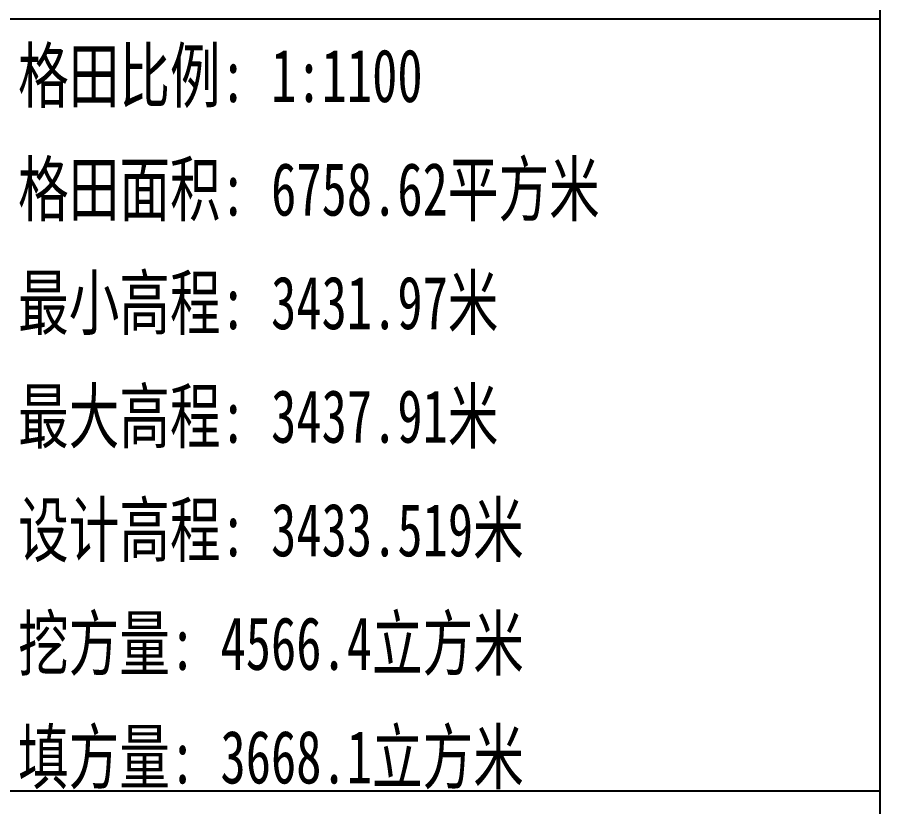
# Model space of a CAD drawing. Extents: x 4283 to 40403, y 1134 to 1764.
# Drawn here: x 28368.4 to 28433.5, y 1512.4 to 1572.5 of the extents above; entities that cross this region are included whole.
import ezdxf
from ezdxf.enums import TextEntityAlignment as Align

# ---------------------------------------------------------------- set-up
doc = ezdxf.new("R2010")
doc.units = 0
doc.layers.add('tdz_土方计算图', color=7, linetype='Continuous')
doc.styles.add('GLand', font='')
doc.styles.get('GLand').set_extended_font_data('FangSong_GB2312')

msp = doc.modelspace()

# ---------------------------------------------------------------- linework, layer by layer
msp.add_lwpolyline([(28303.46, 1514.092), (28433.46, 1514.092)])
at = {"layer": 'tdz_土方计算图', "linetype": 'Continuous'}
for points in [[(28433.46, 1672.357), (28433.46, 1512.357)], [(28303.46, 1572.357), (28433.46, 1572.357)]]:
    msp.add_lwpolyline(points, dxfattribs=at)

# ---------------------------------------------------------------- texts
at = {"layer": 'tdz_土方计算图', "style": 'GLand', "width": 0.7}
for s, p in [('格田比例: 1:1100', (28368.46, 1568.071)), ('格田面积: 6758.62平方米', (28368.46, 1559.5)), ('最小高程: 3431.97米', (28368.46, 1550.929)), ('最大高程: 3437.91米', (28368.46, 1542.358)), ('设计高程: 3433.519米', (28368.46, 1533.787)), ('挖方量: 4566.4立方米', (28368.46, 1525.216)), ('填方量: 3668.1立方米', (28368.46, 1516.645))]:
    msp.add_text(s, height=4, dxfattribs=at).set_placement(p, align=Align.MIDDLE_LEFT)

doc.saveas('drawing.dxf')
